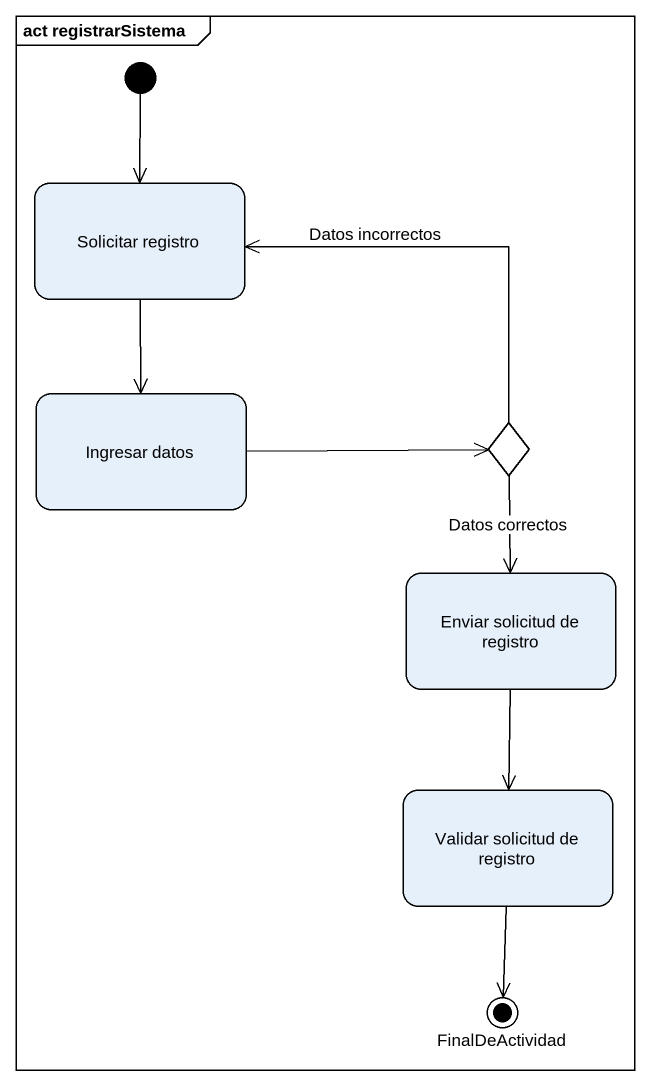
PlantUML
@startuml
mainframe act registrarSistema
hide empty description
state "Solicitar registro" as Solicitar_registro
state "Ingresar datos" as Ingresar_datos
state choice1 <<choice>>
state "Enviar solicitud de registro" as Enviar_solicitud_de_registro
state "Validar solicitud de registro" as Validar_solicitud_de
state FinalDeActividad <<end>>
[*] --> Solicitar_registro
Solicitar_registro --> Ingresar_datos
Ingresar_datos -right-> choice1
choice1 -left-> Solicitar_registro : Datos incorrectos
choice1 --> Enviar_solicitud_de_registro : Datos correctos
Enviar_solicitud_de_registro --> Validar_solicitud_de
Validar_solicitud_de --> FinalDeActividad
@enduml
